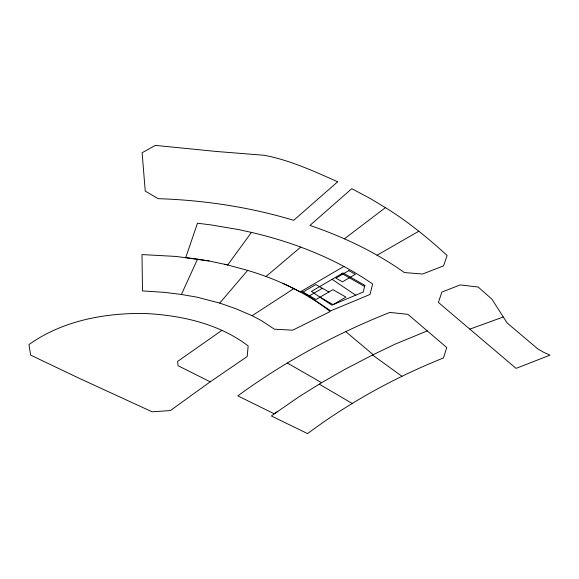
<?xml version="1.0" encoding="UTF-8"?>
<svg xmlns="http://www.w3.org/2000/svg" width="579" height="579" viewBox="0 0 579 579"><rect width="100%" height="100%" fill="white"/><g stroke="black" fill="none" stroke-linecap="round" stroke-linejoin="round"><path stroke-width="0.87" d="M208.997 260.955L176.356 256.461L142 254.572L142.492 290.904L164.914 292.402L181.393 294.479L197.533 259.16L208.997 260.955L227.706 264.958L251.445 232.403C294.407 242.442 336.189 258.784 372.623 283.963L370.024 294.45L330.674 310.858L301.442 291.23M181.393 294.479L196.802 297.121L219.738 303.078L247.66 270.393C265.812 275.821 283.551 282.856 300.175 291.961L343.977 266.347M266.007 276.516L300.776 247.067M344.367 238.83L385.44 207.651C407.674 221.316 427.867 237.94 447.118 255.484L443.536 265.884L422.598 274.019L404.41 272.564C375.583 252.118 343.333 236.782 309.931 225.419L351.786 188.674L369.482 198.083L385.44 207.651M277.782 411.314L271.377 415.975L307.572 433.606C349.224 402.485 395.204 377.247 443.456 357.967L446.778 347.545L407.884 314.332L389.848 312.428C335.958 333.714 284.615 361.701 237.803 395.87L274.33 413.819L299.111 396.695L321.613 382.69L345.12 369.236L373.166 354.688L345.692 331.572M210.242 381.814L247.19 356.534L248.152 345.938C218.638 323.415 180.554 315.15 144.077 313.449C104.039 312.964 62.033 320.925 28.95 344.592L30.665 355.137L78.795 378.101L152.096 411.792L170.335 410.583L210.242 381.814L178.042 365.711L177.601 361.441L221.815 330.406M219.738 303.078L235.696 308.665L252.126 315.693L293.85 288.61M309.483 295.811L322.373 288.27M377.059 255.245L418.805 231.202M427.266 330.884L395.066 344.172L372.543 354.985L402.021 376.321M469.844 329.133L503.296 316.981L507.11 322.959L537.696 348.804L543.876 352.423L550.05 355.122L516.055 368.367L438.397 302.462L441.878 292.069L460.167 284.926L478.174 287.018L491.904 299.169L503.296 316.981M197.533 259.16L185.75 257.568L197.475 223.204L211.465 224.985L238.345 229.537L251.445 232.403M224.855 264.234L247.66 270.393M252.126 315.693L261.31 320.549L274.41 329.19L292.677 330.182L330.175 311.531C315.765 300.052 299.618 290.991 282.899 283.363M341.936 273.57L364.589 286.482M328.901 291.99L315.844 284.55L302.955 292.091L316.011 299.531L332.896 289.659L345.952 297.099L333.063 304.634L320.006 297.193M287.387 363.076L321.613 382.69M319.275 384.152L352.126 403.447M332.107 279.324L355.723 295.189M364.857 285.382L363.207 292.069L331.839 305.147L311.415 291.425L343.021 272.933L364.857 285.382M337.673 181.784L293.691 220.324C249.708 207.043 204.018 200.182 158.139 198.662L145.249 191.099L142.108 152.733L155.338 145.394L216.836 151.51L264.082 155.266C289.782 160.072 313.89 171.21 337.673 181.784M348.819 270.596L335.929 278.137L342.457 281.857L355.347 274.316L348.819 270.596"/></g></svg>
